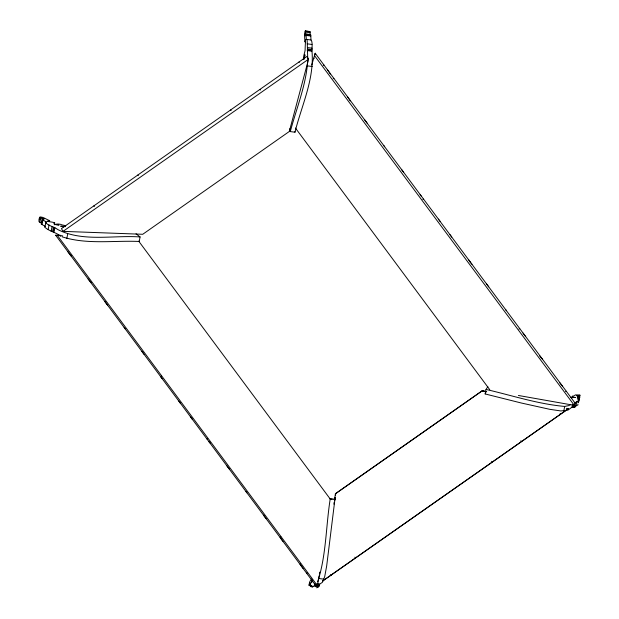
<?xml version="1.0" encoding="UTF-8"?>
<svg xmlns="http://www.w3.org/2000/svg" width="619" height="619" viewBox="0 0 619 619"><rect width="100%" height="100%" fill="white"/><g stroke="black" fill="none" stroke-linecap="round" stroke-linejoin="round"><path stroke-width="0.93" d="M307.736 58.913L307.179 40.336L306.892 39.407L306.289 39.368L306.08 34.447L305.5 35.902L305.035 35.469L305.314 30.95L310.003 31.561L310.142 34.54L305.314 33.859M307.225 39.484L310.978 39.98L310.761 35.066L306.08 34.447M310.87 585.458L308.997 585.21L309.005 584.769L309.902 581.365L311.651 579.044M289.901 128.543L290.288 131.592L294.977 132.203C301.631 105.354 314.723 78.752 311.914 50.51C311.891 47.501 312.843 42.022 311.024 39.956M303.844 59.169L304.919 54.789L304.548 57.83A7.738 1.486 -82.5 0 1 304.416 57.273L304.022 59.161M290.288 131.592C296.516 108.132 306.165 85.058 307.736 60.654M571.902 398.063L572.25 396.261L574.362 395.827L575.283 394.914L579.632 394.953L579.701 395.642L578.61 396.005L576.722 395.572L577.535 396.485L579.74 397.22L579.044 398.311L577.357 398.636L578.866 400.439C574.827 401.437 578.123 409.128 572.026 407.147L567.956 410.103L560.915 410.954L549.85 409.337L521.268 403L485.141 393.947L486.023 389.428L487.865 386.666M303.325 59.525L303.643 56.84A25.023 4.82 -82.5 0 1 303.844 55.486C305.848 47.601 304.61 53.946 305.624 39.57L304.927 41.991L304.594 36.142L305.314 30.95M44.769 226.817L45.264 226.353L41.264 224.093L42.347 218.298L43.98 218.569L44.096 219.141L42.138 219.583L46.139 221.834L44.738 227.188C49.218 231.344 55.764 232.164 60.631 236.133M45.644 222.298L45.613 222.67C48.963 226.136 54.139 226.701 57.946 229.641C82.9 242.215 113.13 235.05 140.08 236.945L139.205 241.464C113.664 240.365 86.799 244.768 62.124 236.829M316.897 583.748L319.706 584.119L322.406 582.324L324.704 576.629L326.685 565.874L334.933 499.301L330.252 498.69C325.865 526.204 326.345 555.158 317.717 581.713M312.162 579.933L311.543 582.858L311.821 579.694M334.802 500.036L335.127 497.792M333.896 504.152L334.167 502.249M334.585 499.409L335.413 493.714L481.984 390.914L486.062 391.541M334.771 500.206L335.189 497.359M335.467 495.463L335.738 493.567L482.317 390.759L486.488 391.626M335.49 495.254L335.413 493.714M55.664 235.251L315.404 585.04L317.377 585.582L318.437 579.539M318.599 578.618L319.087 575.84M319.412 573.983L319.737 572.134M312.386 586.294C308.448 588.081 312.564 583.431 311.752 586.286C312.046 588.669 312.912 585.914 313.833 586.448L314.847 583.849M315.102 586.549L318.522 587.06L319.706 584.119M315.404 585.04L317.385 585.528M41.868 222.755L41.396 223.041L38.982 221.656C38.161 212.634 45.868 219.552 49.644 220.588L49.667 221.029C41.922 221.354 53.884 221.726 54.766 222.995L54.418 224.798M39.608 219.768L40.134 217.06M39.833 222.329L40.707 217.818L39.856 217.145M42.386 220.085L41.264 224.093M42.03 224.596L42.904 220.031M45.791 223.637L46.139 221.834M48.189 229.456L49.063 224.937M51.114 231.351L51.996 226.84M52.483 231.73L53.366 227.212M53.396 231.831L54.271 227.312M54.008 232.071L54.882 227.56M66.798 238.64L67.672 234.121M563.808 410.954L564.683 406.435L568.83 405.584L570.764 404.486M572.026 407.147L572.544 404.431M572.482 407.039L573.008 404.331M573.411 407.178L573.759 405.375M574.594 407.14L575.469 402.629L576.978 401.305M577.457 397.352L577.806 395.549M577.953 397.537L578.301 395.727M578.169 402.822L579.701 395.642M580.018 395.115L579.028 399.82M578.479 402.095L579.74 397.22M308.587 59.153L289.305 131.483L142.734 234.284L63.053 231.367L61.443 228.612L306.978 56.399L308.587 59.153L63.053 231.367M574.262 405.36L574.989 402.969L315.187 53.226L314.529 55.648L574.316 405.368L518.382 395.471M310.328 35.562L310.761 35.066M315.203 53.249L311.744 64.98M330.832 499.224L332.225 499.224M54.766 222.995C50.394 224.264 62.705 226.074 57.977 224.627C52.855 224.364 59.347 223.266 62.233 224.952A25.023 7.42 11 0 1 63.587 225.215L65.761 225.726M310.003 31.561L305.198 31.143M310.514 586.046L310.104 582.58L309.856 584.506L308.997 585.21M485.141 393.947L485.636 393.204M317.911 586.92L316.758 587.872M71.58 255.423L71.015 255.926L67.966 251.825M91.163 282.589L88.13 278.983M161.366 376.12L160.692 376.723L162.054 378.557M207.04 439.119L207.698 438.523M210.545 443.421L208.99 441.757M280.887 536.828L280.136 537.501L282.96 541.3M300.641 563.839L300.083 564.342L303.132 568.451M306.722 573.287L307.264 572.799M568.567 408.602L322.708 580.962L566.64 409.948M323.28 65.281L323.899 64.956M330.36 73.994L327.49 69.792M333.215 78.721L333.865 78.381M350.246 100.866L347.661 96.943M420.053 194.768L421.632 196.494M422.839 199.527L423.589 199.132M469.72 261.644L471.918 264.212M518.931 329.06L519.751 328.635M539.428 355.592L542.492 359.268M559.429 382.41L562.656 386.418M565.627 391.579L566.246 391.254M576.103 405.824L577.984 404.95L577.852 404.238M574.285 402.667L575.469 402.629M570.803 397.344L575.685 397.491L573.658 397.468L572.25 396.261M313.717 58.24L314.235 58.263M55.633 235.282L60.732 235.336M564.683 406.435C537.942 404.06 512.106 395.471 486.023 389.428M55.679 235.282L62.697 235.878M329.71 498.674L330.252 498.69M333.966 499.27L334.933 499.301M305.469 32.111L310.158 32.73M305.175 34.169L308.927 34.664M305.747 34.587L310.436 35.198M306.157 35.438L310.815 36.018M307.256 43.841L311.945 44.46M307.55 47.586L312.239 48.205M307.403 49.025L312.092 49.644M307.225 49.891L311.914 50.51M307.202 50.58L311.883 51.199M307.527 65.893L312.216 66.504M319.272 578.572L323.954 579.191M317.655 584.212L319.528 584.46M314.684 584.746L319.365 585.365M314.351 585.775L319.033 586.386M310.235 586.247L312.115 586.495M65.335 226.686L63.231 226.438A7.738 2.29 11 0 1 63.564 226.825L60.623 226.136L65.39 226.422M481.984 390.914L486.673 391.881M566.362 408.362L568.234 408.749M42.27 218.522L40.707 217.818M578.394 401.421L578.866 401.739M136.033 233.804L140.08 236.945M138.764 241.116L139.205 241.464M298.907 62.062L299.248 62.488M259.887 89.43L260.382 90.041M230.632 109.942L231.104 110.53M137.789 175.069L138.261 175.649M93.91 205.841L94.421 206.475M383.71 145.457L384.654 146.718M245.975 491.525L246.911 492.786M401.452 169.351L403.65 172.299M438.438 219.126L440.202 221.494M190.42 416.757L192.184 419.125M226.972 465.952L229.169 468.9M364.483 119.583L367.098 123.096M295.387 127.994L489.791 389.738M138.834 241.333L330.36 499.208M57.652 235.816L317.377 585.582M263.524 515.147L266.139 518.668M523.07 333.099L525.678 336.62M450.005 234.686L451.762 237.062M468.568 259.694L469.929 261.528M486.534 283.897L488.724 286.845M178.868 401.189L180.624 403.565M104.944 301.623L107.551 305.144M141.898 351.399L144.088 354.354M505.53 309.477L506.466 310.738M124.156 327.505L125.092 328.774M560.071 413.662L560.489 414.266M520.873 440.774L521.469 441.626M491.648 461.325L492.221 462.145M354.873 557.162L355.492 558.044M330.685 574.556L331.103 575.152M294.899 131.607L294.977 132.203"/></g></svg>
